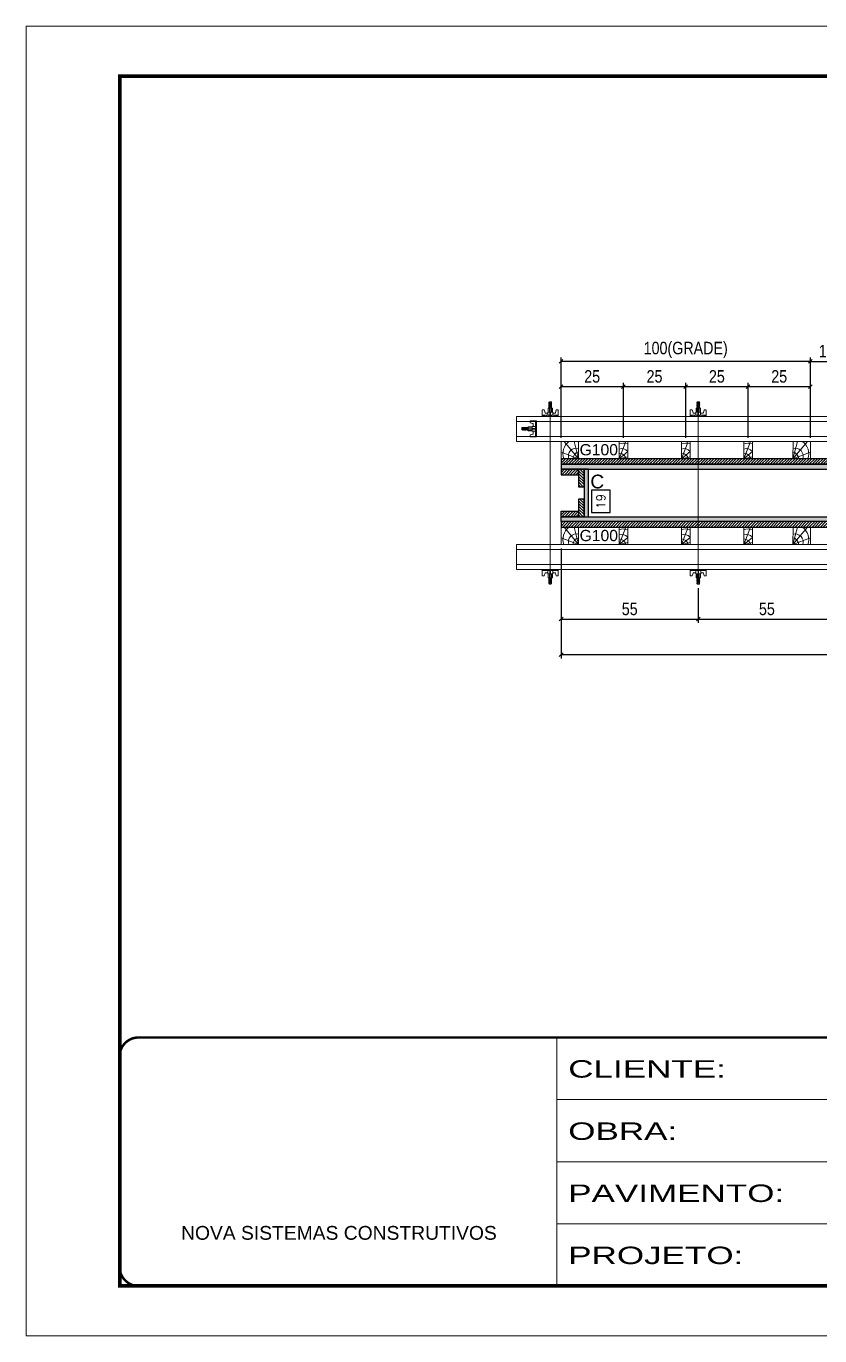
# Model space of a CAD drawing. Extents: x 14400 to 27878, y -21631 to 6985.
# Drawn here: x 14413 to 15050, y 192 to 1242 of the extents above; entities that cross this region are included whole.
import ezdxf
from ezdxf.enums import TextEntityAlignment as Align

# ---------------------------------------------------------------- set-up
doc = ezdxf.new("R2010")
doc.units = 0
doc.linetypes.add('CONTINUO', pattern=[0])
doc.linetypes.add('DASHED', pattern=[0.75, 0.5, -0.25])
for name, color, linetype in [('CHAPA', 1, 'Continuous'), ('COTA', 241, 'Continuous'), ('SARRAFO', 251, 'Continuous'), ('TEXTO_GERAL', 7, 'Continuous')]:
    doc.layers.add(name, color=color, linetype=linetype)
for name, color, linetype, lineweight in [('Folhas', 255, 'Continuous', 9), ('Hachura', 251, 'Continuous', 9), ('Madeira', 126, 'Continuous', 18), ('Perfil Metálico', 224, 'Continuous', 18), ('SARRAFO DE PRESSAO', 251, 'DASHED', 9)]:
    doc.layers.add(name, color=color, linetype=linetype, lineweight=lineweight)
doc.styles.add('ARIAL', font='arial.ttf')
doc.styles.add('COTA TECNICA 2X', font='techl___.ttf', dxfattribs={"height": 10})
doc.styles.add('ROMANS', font='romans.shx')
doc.styles.add('SANSSERIF', font='sas_____.pfb')
doc.styles.add('Tecnologia', font='')
doc.styles.get('Tecnologia').set_extended_font_data('Forgotten Futurist')
doc.dimstyles.new('SECAO PILAR', dxfattribs={"dimtxt": 10, "dimasz": 3, "dimexe": 3, "dimexo": 3, "dimgap": 3, "dimtad": 1, "dimdec": 1, "dimlfac": 0.5, "dimzin": 12, "dimdsep": 46, "dimtxsty": 'COTA TECNICA 2X', "dimblk1": 'OBLIQUE', "dimblk2": 'OBLIQUE', "dimsah": 1, "dimcen": 0.9, "dimclrd": 256, "dimclre": 256, "dimclrt": 256, "dimadec": 1, "dimazin": 3, "dimtfac": 1, "dimtdec": 1, "dimtmove": 0, "dimatfit": 3, "dimfxl": 1, "dimtolj": 1, "dimtzin": 12, "dimarcsym": 0})
doc.dimstyles.new('SECÇÃO 2', dxfattribs={"dimtxt": 7, "dimasz": 6, "dimexe": 0.18, "dimexo": 2, "dimgap": -4, "dimtad": 3, "dimdec": 1, "dimlfac": 0.5, "dimzin": 12, "dimdsep": 46, "dimtxsty": 'ROMANS', "dimblk": 'ARCHTICK', "dimcen": 0.09, "dimse1": 1, "dimse2": 1, "dimsd1": 1, "dimsd2": 1, "dimclrd": 180, "dimclre": 5, "dimclrt": 1, "dimadec": 0, "dimazin": 3, "dimtfac": 1, "dimtdec": 1, "dimtofl": 0, "dimtmove": 0, "dimatfit": 3, "dimldrblk": 'ARCHTICK', "dimfxl": 1, "dimtolj": 1, "dimtzin": 0, "dimarcsym": 0})
pattern_1 = [(225, (5718.5154, -22042.8084), (1.12253202, -1.12253202), [])]

# ---------------------------------------------------------------- blocks, each defined once
blk = doc.blocks.new('9999999999')
at = {"color": 30, "linetype": 'CONTINUO'}
for p, q in [((98564.6, 34230.2), (98564.6, 34429.4)), ((98564.6, 34379.6), (99584, 34379.6)), ((98564.6, 34329.8), (99488, 34329.8)), ((98564.6, 34280), (99488, 34280))]:
    blk.add_line(p, q, dxfattribs=at)
at = {"color": 30, "linetype": 'CONTINUO', "const_width": 2}
blk.add_lwpolyline([(99584, 34230.2), (99584, 34414.4, 0.414214), (99569, 34429.4), (98229, 34429.4, 0.414214), (98214, 34414.4), (98214, 34245.2, 0.414214), (98229, 34230.2), (99584, 34230.2)], format="xyb", dxfattribs=at)
at = {"layer": 'Folhas'}
blk.add_lwpolyline([(98139, 34190.2), (99624, 34190.2), (99624, 35240.2), (98139, 35240.2)], close=True, dxfattribs=at)
at = {"layer": 'Folhas', "color": 30, "const_width": 3}
blk.add_lwpolyline([(98214, 34230.2), (99584, 34230.2), (99584, 35200.2), (98214, 35200.2)], close=True, dxfattribs=at)
at = {"color": 7, "linetype": 'Continuous', "ltscale": 5, "style": 'ARIAL'}
blk.add_text('NOVA SISTEMAS CONSTRUTIVOS', height=11.059, dxfattribs=at).set_placement((98263.2, 34267.2))
at = {"layer": 'Folhas', "color": 7, "style": 'Tecnologia', "width": 1.5}
for s, p in [('CLIENTE:', (98573.7, 34397.2)), ('OBRA:', (98573.7, 34347.3)), ('PAVIMENTO:', (98573.7, 34297.5)), ('PROJETO:', (98573.7, 34247.7))]:
    blk.add_text(s, height=14, dxfattribs=at).set_placement(p)
blk = doc.blocks.new('*D961')
at = {"layer": 'COTA', "color": 180, "lineweight": -2, "transparency": 16777216}
for p, q in [((14881.9, 869.9), (14866.9, 869.9)), ((14866.9, 869.9), (14866.9, 851.9)), ((14881.9, 851.9), (14881.9, 869.9)), ((14866.9, 851.9), (14881.9, 851.9))]:
    blk.add_line(p, q, dxfattribs=at)
at = {"layer": 'Defpoints', "color": 0, "transparency": 16777216}
for p in [(14881.8, 886.6), (14881.8, 848.6), (14885.9, 848.6)]:
    blk.add_point(p, dxfattribs=at)
at = {"layer": 'COTA', "color": 1, "transparency": 16777216, "insert": (14874.4, 860.9), "char_height": 7, "attachment_point": 5, "rotation": 90, "style": 'ROMANS'}
blk.add_mtext('\\A1;19', dxfattribs=at)
blk = doc.blocks.new('_ArchTick')
at = {"color": 0, "linetype": 'ByBlock', "const_width": 0.15}
blk.add_lwpolyline([(-0.5, -0.5), (0.5, 0.5)], dxfattribs=at)
blk = doc.blocks.new('*D962')
at = {"layer": 'COTA', "color": 180, "lineweight": -2, "transparency": 16777216}
for p, q in [((15170.9, 867.6), (15145.2, 867.6)), ((15145.2, 867.6), (15145.2, 852.6)), ((15170.9, 852.6), (15170.9, 867.6)), ((15145.2, 852.6), (15170.9, 852.6))]:
    blk.add_line(p, q, dxfattribs=at)
at = {"layer": 'Defpoints', "color": 0, "transparency": 16777216}
for p in [(14864.5, 848.6), (15482.5, 848.6), (15482.5, 848.6)]:
    blk.add_point(p, dxfattribs=at)
at = {"layer": 'COTA', "color": 1, "transparency": 16777216, "insert": (15158.1, 860.1), "char_height": 7, "attachment_point": 5, "style": 'ROMANS'}
blk.add_mtext('\\A1;309', dxfattribs=at)
blk = doc.blocks.new('_Oblique')
at = {"color": 0, "linetype": 'ByBlock', "lineweight": -2}
blk.add_line((-0.5, -0.5), (0.5, 0.5), dxfattribs=at)
blk = doc.blocks.new('*D963')
at = {"layer": 'COTA', "lineweight": -2, "transparency": 16777216}
for p, q in [((14842.5, 823.2), (14842.5, 735)), ((15504.5, 823.2), (15504.5, 735)), ((14842.5, 738), (15504.5, 738))]:
    blk.add_line(p, q, dxfattribs=at)
at = {"layer": 'Defpoints', "color": 0, "transparency": 16777216}
for p in [(14842.5, 826.2), (15504.5, 826.2), (15504.5, 738)]:
    blk.add_point(p, dxfattribs=at)
at = {"layer": 'COTA', "lineweight": -2, "transparency": 16777216, "xscale": 3, "yscale": 3, "zscale": 3, "rotation": 180}
blk.add_blockref('_Oblique', (14842.5, 738), dxfattribs=at)
at = {"layer": 'COTA', "lineweight": -2, "transparency": 16777216, "xscale": 3, "yscale": 3, "zscale": 3}
blk.add_blockref('_Oblique', (15504.5, 738), dxfattribs=at)
at = {"layer": 'COTA', "transparency": 16777216, "insert": (15173.5, 746.3), "char_height": 10, "attachment_point": 5, "style": 'COTA TECNICA 2X'}
blk.add_mtext('\\A1;331 - PAINEL', dxfattribs=at)
blk = doc.blocks.new('*D964')
at = {"layer": 'COTA', "lineweight": -2, "transparency": 16777216}
for p, q in [((14842.5, 823.2), (14842.5, 763.5)), ((14952.5, 791.4), (14952.5, 763.5)), ((14842.5, 766.5), (14952.5, 766.5))]:
    blk.add_line(p, q, dxfattribs=at)
at = {"layer": 'Defpoints', "color": 0, "transparency": 16777216}
for p in [(14842.5, 826.2), (14952.5, 794.4), (14952.5, 766.5)]:
    blk.add_point(p, dxfattribs=at)
at = {"layer": 'COTA', "lineweight": -2, "transparency": 16777216, "xscale": 3, "yscale": 3, "zscale": 3, "rotation": 180}
blk.add_blockref('_Oblique', (14842.5, 766.5), dxfattribs=at)
at = {"layer": 'COTA', "lineweight": -2, "transparency": 16777216, "xscale": 3, "yscale": 3, "zscale": 3}
blk.add_blockref('_Oblique', (14952.5, 766.5), dxfattribs=at)
at = {"layer": 'COTA', "transparency": 16777216, "insert": (14897.5, 774.6), "char_height": 10, "attachment_point": 5, "style": 'COTA TECNICA 2X'}
blk.add_mtext('\\A1;55', dxfattribs=at)
blk = doc.blocks.new('C')
at = {"layer": 'Hachura', "color": 0}
for p, q in [((0, 3.22), (0, -3.22)), ((0.45, 3.22), (0, 3.22)), ((0.46, 3.16), (0, 3.16)), ((0.46, 3.05), (0, 3.05)), ((0.46, 2.88), (0, 2.88)), ((0, 2.75), (0, -1.16)), ((0.46, 2.65), (0, 2.65)), ((0.46, 2.23), (0, 2.23)), ((0.46, 1.51), (0, 1.51)), ((0.39, 0.49), (0.17, 0.49)), ((0.45, -3.23), (0.45, 3.22)), ((0.45, 3.22), (2.58, 3.22)), ((1.74, 0.97), (0.45, 0.97)), ((1.45, 0.1), (0.45, 0.1)), ((1.35, 1.94), (1.35, 0.96)), ((2.58, 2.39), (1.47, 2.09)), ((1.74, -0.97), (1.74, 0.97)), ((1.74, 0.97), (1.74, 0.84)), ((1.74, 0.97), (1.74, 0.84)), ((1.74, 0.84), (3.35, 0.84)), ((3.35, 0.45), (1.74, 0.45)), ((2.58, 3.22), (2.58, 2.39)), ((3.32, 0.84), (3.32, -0.84)), ((3.35, 0.84), (3.35, -0.84)), ((3.68, 0.45), (3.35, 0.45)), ((3.84, -0.52), (3.35, 0.45)), ((3.35, 0.06), (3.67, -0.57)), ((3.68, 0.45), (4.16, -0.52)), ((3.72, 0.5), (4.25, -0.57)), ((4.37, -0.55), (3.83, 0.53)), ((4.15, 0.45), (3.93, 0.45)), ((4.42, -0.52), (3.93, 0.45)), ((4.15, 0.45), (4.26, 0.45)), ((4.26, 0.45), (4.74, -0.52)), ((4.3, 0.5), (4.83, -0.57)), ((4.95, -0.55), (4.41, 0.53)), ((4.51, 0.45), (4.84, 0.45)), ((5, -0.52), (4.51, 0.45)), ((4.84, 0.45), (5.32, -0.52)), ((4.88, 0.5), (5.41, -0.57)), ((5.53, -0.55), (4.99, 0.53)), ((5.58, -0.52), (5.09, 0.45)), ((5.42, 0.45), (5.09, 0.45)), ((5.58, -0.52), (5.09, 0.45)), ((5.42, 0.45), (5.74, -0.19)), ((5.46, 0.5), (5.74, -0.07)), ((5.74, 0.19), (5.57, 0.53)), ((5.74, 0.32), (5.68, 0.45)), ((5.68, 0.45), (5.74, 0.45)), ((5.74, 0.45), (5.9, 0.29)), ((5.74, 0.45), (5.74, -0.52)), ((5.9, -0.36), (5.9, 0.29)), ((0.45, 0), (0, 0)), ((0.46, -1.52), (0, -1.52)), ((0.46, -2.23), (0, -2.23)), ((0.46, -2.65), (0, -2.65)), ((0.46, -2.88), (0, -2.88)), ((0.46, -3.05), (0, -3.05)), ((0.46, -3.16), (0, -3.16)), ((0, -3.22), (2.57, -3.22)), ((0.08, -0.48), (0.29, -0.48)), ((0.29, -0.48), (0.4, -0.48)), ((0.45, 0), (0.45, -0.97)), ((0.45, -0.16), (1.45, -0.16)), ((0.45, -0.65), (0.45, -0.32)), ((0.45, -3.23), (0.45, -0.65)), ((0.45, -0.97), (1.74, -0.97)), ((1.35, -1.94), (1.35, -0.97)), ((2.58, -2.39), (1.47, -2.1)), ((3.35, -0.32), (1.74, -0.32)), ((3.35, -0.84), (1.74, -0.84)), ((2.58, -3.23), (2.58, -2.39)), ((3.35, -0.07), (3.58, -0.52)), ((3.35, -0.52), (3.58, -0.52)), ((3.84, -0.52), (4.16, -0.52)), ((4.42, -0.52), (4.74, -0.52)), ((4.63, -0.52), (4.74, -0.52)), ((5, -0.52), (5.32, -0.52)), ((5.58, -0.52), (5.74, -0.52)), ((5.74, -0.52), (5.9, -0.36)), ((5.74, -0.52), (5.74, -0.52))]:
    blk.add_line(p, q, dxfattribs=at)
for centre, radius, start, end in [((1.52, 1.94), 0.161, 104.7436, 180), ((1.44, -0.03), 0.129, 272.695, 87.305), ((3.81, 0.39), 0.143, 25.5688, 154.4312), ((4.39, 0.39), 0.143, 25.5688, 154.4312), ((4.97, 0.39), 0.143, 25.5688, 154.4312), ((5.55, 0.39), 0.143, 25.5688, 154.4312), ((0.17, -0.37), 0.174, 221.744, 317.8592), ((1.52, -1.94), 0.161, 180, 255.2564), ((3.71, -0.4), 0.174, 222.1408, 318.256), ((4.29, -0.4), 0.174, 222.1408, 318.256), ((4.87, -0.4), 0.174, 222.1408, 318.256), ((5.45, -0.4), 0.174, 222.1408, 318.256), ((5.61, -0.4), 0.174, 317.8592, 318.256)]:
    blk.add_arc(centre, radius, start, end, dxfattribs=at)
blk = doc.blocks.new('*D972')
at = {"layer": 'COTA', "lineweight": -2, "transparency": 16777216}
for p, q in [((14952.5, 791.4), (14952.5, 763.5)), ((15062.5, 791.4), (15062.5, 763.5)), ((14952.5, 766.5), (15062.5, 766.5))]:
    blk.add_line(p, q, dxfattribs=at)
at = {"layer": 'Defpoints', "color": 0, "transparency": 16777216}
for p in [(14952.5, 794.4), (15062.5, 794.4), (15062.5, 766.5)]:
    blk.add_point(p, dxfattribs=at)
at = {"layer": 'COTA', "lineweight": -2, "transparency": 16777216, "xscale": 3, "yscale": 3, "zscale": 3, "rotation": 180}
blk.add_blockref('_Oblique', (14952.5, 766.5), dxfattribs=at)
at = {"layer": 'COTA', "lineweight": -2, "transparency": 16777216, "xscale": 3, "yscale": 3, "zscale": 3}
blk.add_blockref('_Oblique', (15062.5, 766.5), dxfattribs=at)
at = {"layer": 'COTA', "transparency": 16777216, "insert": (15007.5, 774.6), "char_height": 10, "attachment_point": 5, "style": 'COTA TECNICA 2X'}
blk.add_mtext('\\A1;55', dxfattribs=at)
blk = doc.blocks.new('PONTALETE')
at = {"layer": 'Madeira'}
for q in [(2.71, 7), (7, 5.76), (7, 1.74)]:
    blk.add_line((0, 0), q, dxfattribs=at)
blk.add_lwpolyline([(0, 0), (7, 0), (7, 7), (0, 7)], close=True, dxfattribs=at)
for centre, radius, start, end in [((2.04, 0.06), 6.23, 37.2818, 109.0913), ((1.09, 0.9), 3.19, 343.603, 109.9847), ((-0.21, -0.78), 3.09, 14.6322, 86.0383)]:
    blk.add_arc(centre, radius, start, end, dxfattribs=at)
blk = doc.blocks.new('MEIO PONTALETE')
at = {"layer": 'Madeira'}
for q in [(2.71, 7), (3.5, 2.88), (3.5, 0.87)]:
    blk.add_line((0, 0), q, dxfattribs=at)
blk.add_lwpolyline([(0, 0), (3.5, 0), (3.5, 7), (0, 7)], close=True, dxfattribs=at)
for centre, radius, start, end in [((2.04, 0.06), 6.23, 76.4499, 109.0913), ((1.09, 0.9), 3.19, 40.9063, 109.9847), ((-0.21, -0.78), 3.09, 14.6322, 86.0383)]:
    blk.add_arc(centre, radius, start, end, dxfattribs=at)
blk = doc.blocks.new('*D941')
at = {"layer": 'COTA', "lineweight": -2, "transparency": 16777216}
for p, q in [((14842.4, 911.9), (14842.4, 955.9)), ((14892.4, 911.9), (14892.4, 955.9)), ((14842.4, 952.9), (14892.4, 952.9))]:
    blk.add_line(p, q, dxfattribs=at)
at = {"layer": 'Defpoints', "color": 0, "transparency": 16777216}
for p in [(14892.4, 952.9), (14842.4, 908.9), (14892.4, 908.9)]:
    blk.add_point(p, dxfattribs=at)
at = {"layer": 'COTA', "lineweight": -2, "transparency": 16777216, "xscale": 3, "yscale": 3, "zscale": 3, "rotation": 180}
blk.add_blockref('_Oblique', (14842.4, 952.9), dxfattribs=at)
at = {"layer": 'COTA', "lineweight": -2, "transparency": 16777216, "xscale": 3, "yscale": 3, "zscale": 3}
blk.add_blockref('_Oblique', (14892.4, 952.9), dxfattribs=at)
at = {"layer": 'COTA', "transparency": 16777216, "insert": (14867.4, 961), "char_height": 10, "attachment_point": 5, "style": 'COTA TECNICA 2X'}
blk.add_mtext('\\A1;25', dxfattribs=at)
blk = doc.blocks.new('*D942')
at = {"layer": 'COTA', "lineweight": -2, "transparency": 16777216}
for p, q in [((14842.4, 911.9), (14842.4, 976.1)), ((15042.4, 973.1), (14842.4, 973.1)), ((15042.4, 911.9), (15042.4, 976.1))]:
    blk.add_line(p, q, dxfattribs=at)
at = {"layer": 'Defpoints', "color": 0, "transparency": 16777216}
for p in [(14842.4, 973.1), (14842.4, 908.9), (15042.4, 908.9)]:
    blk.add_point(p, dxfattribs=at)
at = {"layer": 'COTA', "lineweight": -2, "transparency": 16777216, "xscale": 3, "yscale": 3, "zscale": 3, "rotation": 180}
blk.add_blockref('_Oblique', (14842.4, 973.1), dxfattribs=at)
at = {"layer": 'COTA', "lineweight": -2, "transparency": 16777216, "xscale": 3, "yscale": 3, "zscale": 3}
blk.add_blockref('_Oblique', (15042.4, 973.1), dxfattribs=at)
at = {"layer": 'COTA', "transparency": 16777216, "insert": (14942.4, 982.3), "char_height": 10, "attachment_point": 5, "style": 'COTA TECNICA 2X'}
blk.add_mtext('\\A1;100(GRADE)', dxfattribs=at)
blk = doc.blocks.new('*D943')
at = {"layer": 'COTA', "lineweight": -2, "transparency": 16777216}
for p, q in [((14892.4, 911.9), (14892.4, 955.9)), ((14942.4, 911.9), (14942.4, 955.9)), ((14892.4, 952.9), (14942.4, 952.9))]:
    blk.add_line(p, q, dxfattribs=at)
at = {"layer": 'Defpoints', "color": 0, "transparency": 16777216}
for p in [(14942.4, 952.9), (14892.4, 908.9), (14942.4, 908.9)]:
    blk.add_point(p, dxfattribs=at)
at = {"layer": 'COTA', "lineweight": -2, "transparency": 16777216, "xscale": 3, "yscale": 3, "zscale": 3, "rotation": 180}
blk.add_blockref('_Oblique', (14892.4, 952.9), dxfattribs=at)
at = {"layer": 'COTA', "lineweight": -2, "transparency": 16777216, "xscale": 3, "yscale": 3, "zscale": 3}
blk.add_blockref('_Oblique', (14942.4, 952.9), dxfattribs=at)
at = {"layer": 'COTA', "transparency": 16777216, "insert": (14917.4, 961), "char_height": 10, "attachment_point": 5, "style": 'COTA TECNICA 2X'}
blk.add_mtext('\\A1;25', dxfattribs=at)
blk = doc.blocks.new('*D944')
at = {"layer": 'COTA', "lineweight": -2, "transparency": 16777216}
for p, q in [((14942.4, 911.9), (14942.4, 955.9)), ((14992.4, 911.9), (14992.4, 955.9)), ((14942.4, 952.9), (14992.4, 952.9))]:
    blk.add_line(p, q, dxfattribs=at)
at = {"layer": 'Defpoints', "color": 0, "transparency": 16777216}
for p in [(14992.4, 952.9), (14942.4, 908.9), (14992.4, 908.9)]:
    blk.add_point(p, dxfattribs=at)
at = {"layer": 'COTA', "lineweight": -2, "transparency": 16777216, "xscale": 3, "yscale": 3, "zscale": 3, "rotation": 180}
blk.add_blockref('_Oblique', (14942.4, 952.9), dxfattribs=at)
at = {"layer": 'COTA', "lineweight": -2, "transparency": 16777216, "xscale": 3, "yscale": 3, "zscale": 3}
blk.add_blockref('_Oblique', (14992.4, 952.9), dxfattribs=at)
at = {"layer": 'COTA', "transparency": 16777216, "insert": (14967.4, 961), "char_height": 10, "attachment_point": 5, "style": 'COTA TECNICA 2X'}
blk.add_mtext('\\A1;25', dxfattribs=at)
blk = doc.blocks.new('*D945')
at = {"layer": 'COTA', "lineweight": -2, "transparency": 16777216}
for p, q in [((14992.4, 911.9), (14992.4, 955.9)), ((15042.4, 911.9), (15042.4, 955.9)), ((14992.4, 952.9), (15042.4, 952.9))]:
    blk.add_line(p, q, dxfattribs=at)
at = {"layer": 'Defpoints', "color": 0, "transparency": 16777216}
for p in [(15042.4, 952.9), (14992.4, 908.9), (15042.4, 908.9)]:
    blk.add_point(p, dxfattribs=at)
at = {"layer": 'COTA', "lineweight": -2, "transparency": 16777216, "xscale": 3, "yscale": 3, "zscale": 3, "rotation": 180}
blk.add_blockref('_Oblique', (14992.4, 952.9), dxfattribs=at)
at = {"layer": 'COTA', "lineweight": -2, "transparency": 16777216, "xscale": 3, "yscale": 3, "zscale": 3}
blk.add_blockref('_Oblique', (15042.4, 952.9), dxfattribs=at)
at = {"layer": 'COTA', "transparency": 16777216, "insert": (15017.4, 961), "char_height": 10, "attachment_point": 5, "style": 'COTA TECNICA 2X'}
blk.add_mtext('\\A1;25', dxfattribs=at)
blk = doc.blocks.new('*D946')
at = {"layer": 'COTA', "lineweight": -2, "transparency": 16777216}
for p, q in [((15042.4, 911.9), (15042.4, 976.1)), ((15042.4, 973.1), (15068.5, 973.1)), ((15068.5, 912), (15068.5, 976.1))]:
    blk.add_line(p, q, dxfattribs=at)
at = {"layer": 'Defpoints', "color": 0, "transparency": 16777216}
for p in [(15068.5, 973.1), (15042.4, 908.9), (15068.5, 909)]:
    blk.add_point(p, dxfattribs=at)
at = {"layer": 'COTA', "lineweight": -2, "transparency": 16777216, "xscale": 3, "yscale": 3, "zscale": 3, "rotation": 180}
blk.add_blockref('_Oblique', (15042.4, 973.1), dxfattribs=at)
at = {"layer": 'COTA', "lineweight": -2, "transparency": 16777216, "xscale": 3, "yscale": 3, "zscale": 3}
blk.add_blockref('_Oblique', (15068.5, 973.1), dxfattribs=at)
at = {"layer": 'COTA', "transparency": 16777216, "insert": (15055.5, 981.3), "char_height": 10, "attachment_point": 5, "style": 'COTA TECNICA 2X'}
blk.add_mtext('\\A1;13', dxfattribs=at)

msp = doc.modelspace()

# ---------------------------------------------------------------- hatches: boundary and pattern name
at = {"layer": 'Hachura'}
h = msp.add_hatch(dxfattribs=at)
h.set_pattern_fill('ANSI31', color=256, scale=0.5, angle=180, style=0)
h.set_pattern_definition([(225, (5730.5154, -22034.4084), (1.12253202, -1.12253202), [])])
h.paths.add_polyline_path([(15504.45, 895), (15504.47, 890.6), (14842.47, 890.59), (14842.47, 894.99)])
h = msp.add_hatch(color=256, dxfattribs=at)
h.dxf.hatch_style = 1
h.paths.add_polyline_path([(15504.47, 886.6), (15504.47, 890.6), (14842.47, 890.6), (14842.47, 886.6)])
h = msp.add_hatch(dxfattribs=at)
h.set_pattern_fill('ANSI31', color=256, scale=0.5, angle=180, style=0)
h.set_pattern_definition(pattern_1)
h.paths.add_polyline_path([(14856.47, 886.6), (14856.47, 882.2), (14842.47, 882.2), (14842.47, 886.6)])
h = msp.add_hatch(dxfattribs=at)
h.set_pattern_fill('ANSI31', color=256, scale=0.5, angle=270, style=0)
h.set_pattern_definition([(315, (37752.2754, -8616.3521), (1.12253202, 1.12253202), [])])
h.paths.add_polyline_path([(14860.87, 872.6), (14856.47, 872.6), (14856.47, 886.6), (14860.87, 886.6)])
h = msp.add_hatch(color=256, dxfattribs=at)
h.dxf.hatch_style = 1
h.paths.add_polyline_path([(14860.87, 848.6), (14864.47, 848.6), (14864.47, 886.6), (14860.87, 886.6)])
h = msp.add_hatch(dxfattribs=at)
h.set_pattern_fill('ANSI31', color=256, scale=0.5, angle=270, style=0)
h.set_pattern_definition([(315, (37752.2754, -8640.3521), (1.12253202, 1.12253202), [])])
h.paths.add_polyline_path([(14860.87, 848.6), (14856.47, 848.6), (14856.47, 862.6), (14860.87, 862.6)])
h = msp.add_hatch(dxfattribs=at)
h.set_pattern_fill('ANSI31', color=256, scale=0.5, angle=180, style=0)
h.set_pattern_definition(pattern_1)
h.paths.add_polyline_path([(14856.47, 848.6), (14856.47, 853), (14842.47, 853), (14842.47, 848.6)])
h = msp.add_hatch(color=256, dxfattribs=at)
h.dxf.hatch_style = 1
h.paths.add_polyline_path([(15504.47, 848.6), (15504.47, 844.6), (14842.47, 844.6), (14842.47, 848.6)])
h = msp.add_hatch(dxfattribs=at)
h.set_pattern_fill('ANSI31', color=256, scale=0.5, angle=180, style=0)
h.set_pattern_definition([(225, (5730.5154, -22084.8084), (1.12253202, -1.12253202), [])])
h.paths.add_polyline_path([(15504.47, 840.33), (15504.45, 844.6), (14842.47, 844.6), (14842.47, 844.6), (14842.47, 844.6), (14842.47, 840.2)])

# ---------------------------------------------------------------- linework, layer by layer
at = {"layer": 'CHAPA'}
for points in [[(15504.47, 886.6), (15504.47, 890.6), (14842.47, 890.6), (14842.47, 886.6)], [(14860.87, 848.6), (14864.47, 848.6), (14864.47, 886.6), (14860.87, 886.6)], [(15504.47, 848.6), (15504.47, 844.6), (14842.47, 844.6), (14842.47, 848.6)]]:
    msp.add_lwpolyline(points, close=True, dxfattribs=at)
at = {"layer": 'Hachura'}
for p, q in [((14833.78, 795.43), (14833.78, 935.97)), ((14952.47, 795.43), (14952.47, 935.97))]:
    msp.add_line(p, q, dxfattribs=at)
at = {"layer": 'Madeira'}
for points in [[(14842.45, 894.98), (14842.47, 908.98), (15042.46, 908.97), (15042.44, 894.97)], [(14842.45, 826.19), (14842.47, 840.19), (15042.46, 840.19), (15042.44, 826.19)]]:
    msp.add_lwpolyline(points, close=True, dxfattribs=at)
at = {"layer": 'Perfil Metálico'}
for p, q in [((15540.19, 924.94), (14806.75, 924.94)), ((15540.19, 912.94), (14806.75, 912.94)), ((15540.19, 822.2), (14806.75, 822.2)), ((15540.19, 810.2), (14806.75, 810.2))]:
    msp.add_line(p, q, dxfattribs=at)
for points in [[(15540.19, 909), (15540.19, 929), (14806.75, 928.94), (14806.75, 908.94)], [(14806.75, 826.2), (14806.75, 806.2), (15540.19, 806.26), (15540.19, 826.26)]]:
    msp.add_lwpolyline(points, close=True, dxfattribs=at)
at = {"layer": 'SARRAFO'}
for points in [[(14842.47, 890.6), (15504.47, 890.6), (15504.45, 895), (14842.47, 895)], [(14842.47, 890.6), (15504.47, 890.6), (15504.45, 895), (14842.47, 895)], [(14842.47, 882.2), (14856.47, 882.2), (14856.47, 886.6), (14842.47, 886.6)], [(14842.47, 882.2), (14856.47, 882.2), (14856.47, 886.6), (14842.47, 886.6)], [(14856.47, 886.6), (14856.47, 872.6), (14860.87, 872.6), (14860.87, 886.6)], [(14856.47, 886.6), (14856.47, 872.6), (14860.87, 872.6), (14860.87, 886.6)], [(14856.47, 862.6), (14856.47, 848.6), (14860.87, 848.6), (14860.87, 862.6)], [(14856.47, 862.6), (14856.47, 848.6), (14860.87, 848.6), (14860.87, 862.6)], [(14842.47, 853), (14856.47, 853), (14856.47, 848.6), (14842.47, 848.6)], [(14842.47, 853), (14856.47, 853), (14856.47, 848.6), (14842.47, 848.6)], [(14842.47, 840.2), (15504.47, 840.2), (15504.45, 844.6), (14842.47, 844.6)], [(14842.47, 840.2), (15504.47, 840.2), (15504.45, 844.6), (14842.47, 844.6)]]:
    msp.add_lwpolyline(points, close=True, dxfattribs=at)

# ---------------------------------------------------------------- block references
at = {"layer": 'Hachura', "linetype": 'Continuous', "yscale": 2, "zscale": 2}
for p, xscale, rotation in [((14833.79, 928.97), -2, 270), ((14952.46, 928.97), 2, 90.00000000000001), ((14822.78, 919), 2, 180), ((14833.78, 806.23), 2, 270), ((14952.47, 806.23), -2, 90)]:
    msp.add_blockref('C', p, dxfattribs=dict(at, xscale=xscale, rotation=rotation))
at = {"layer": 'Madeira'}
for name, p, xscale, yscale, zscale, rotation in [('PONTALETE', (14856.45, 894.97), 2, 2, 2, 89.93708930310329), ('MEIO PONTALETE', (14888.95, 894.98), 1.999999997962732, 1.999999997962732, 1.999999997962732, 359.9370893031033), ('MEIO PONTALETE', (14938.95, 894.98), 1.999999997962732, 1.999999997962732, 1.999999997962732, 359.9370893031033), ('MEIO PONTALETE', (14988.95, 894.98), 1.999999997962732, 1.999999997962732, 1.999999997962732, 359.9370893031033), ('PONTALETE', (15028.44, 894.99), -2, 2, 2, 269.9370893031033), ('PONTALETE', (14856.45, 826.18), 2, 2, 2, 89.93708930310329), ('MEIO PONTALETE', (14888.95, 826.19), 1.999999997962732, 1.999999997962732, 1.999999997962732, 359.9370893031033), ('MEIO PONTALETE', (14938.95, 826.19), 1.999999997962732, 1.999999997962732, 1.999999997962732, 359.9370893031033), ('MEIO PONTALETE', (14988.95, 826.19), 1.999999997962732, 1.999999997962732, 1.999999997962732, 359.9370893031033), ('PONTALETE', (15028.44, 826.2), -2, 2, 2, 269.9370893031033)]:
    msp.add_blockref(name, p, dxfattribs=dict(at, xscale=xscale, yscale=yscale, zscale=zscale, rotation=rotation))
at = {"layer": 'SARRAFO DE PRESSAO', "color": 6, "linetype": 'ByBlock'}
msp.add_blockref('9999999999', (-83725.51, -33998.35), dxfattribs=at)

# ---------------------------------------------------------------- texts
at = {"layer": 'TEXTO_GERAL', "color": 0, "linetype": 'Continuous', "style": 'SANSSERIF'}
for p in [(14857.31, 902.28), (14857.31, 833.49)]:
    msp.add_text('G100', height=9, dxfattribs=at).set_placement(p, align=Align.MIDDLE_LEFT)
at = {"layer": 'TEXTO_GERAL', "style": 'ARIAL'}
msp.add_text('C', height=11, dxfattribs=at).set_placement((14871.48, 876.79), align=Align.MIDDLE_CENTER)

# ---------------------------------------------------------------- dimensions: what is measured, and where the dimension line sits
at = {"layer": 'COTA'}
for base, p1, p2, text, picture, middle in [((14842.45, 973.07), (15042.44, 908.92), (14842.45, 908.94), '<>(GRADE)', '*D942', (14942.44, 982.29)), ((15504.47, 738.04), (14842.47, 826.21), (15504.47, 826.25), '<> - PAINEL', '*D963', (15173.47, 746.26))]:
    dim = msp.add_linear_dim(base=base, p1=p1, p2=p2, text=text, dimstyle='SECAO PILAR', dxfattribs=at)
    dim.commit()
    dim.dimension.update_dxf_attribs({"geometry": picture, "text_midpoint": middle})
for base, p1, p2, dimstyle, picture, middle in [((15068.47, 973.07), (15042.44, 908.9), (15068.47, 908.96), 'SECAO PILAR', '*D946', (15055.45, 973.07)), ((15482.47, 848.6), (14864.47, 848.6), (15482.47, 848.6), 'SECÇÃO 2', '*D962', (15158.08, 848.6))]:
    dim = msp.add_linear_dim(base=base, p1=p1, p2=p2, dimstyle=dimstyle, dxfattribs=at)
    dim.commit()
    dim.dimension.update_dxf_attribs({"geometry": picture, "text_midpoint": middle, "dimtype": 160})
for base, p1, p2, picture, middle in [((14892.45, 952.87), (14842.45, 908.94), (14892.45, 908.93), '*D941', (14867.45, 960.98)), ((14942.45, 952.87), (14892.45, 908.93), (14942.45, 908.93), '*D943', (14917.45, 960.98)), ((14992.45, 952.87), (14942.45, 908.93), (14992.45, 908.93), '*D944', (14967.45, 960.98)), ((15042.44, 952.87), (14992.45, 908.93), (15042.44, 908.93), '*D945', (15017.44, 960.98)), ((14952.54, 766.46), (14842.47, 826.2), (14952.54, 794.43), '*D964', (14897.5, 774.57)), ((15062.54, 766.46), (14952.54, 794.43), (15062.54, 794.43), '*D972', (15007.54, 774.57))]:
    dim = msp.add_linear_dim(base=base, p1=p1, p2=p2, dimstyle='SECAO PILAR', dxfattribs=at)
    dim.commit()
    dim.dimension.update_dxf_attribs({"geometry": picture, "text_midpoint": middle})
dim = msp.add_linear_dim(base=(14885.88, 848.6), p1=(14881.79, 886.6), p2=(14881.79, 848.6), angle=270, dimstyle='SECÇÃO 2', dxfattribs=at)
dim.commit()
dim.dimension.update_dxf_attribs({"geometry": '*D961', "text_midpoint": (14885.88, 860.91), "dimtype": 160})

doc.saveas('drawing.dxf')
